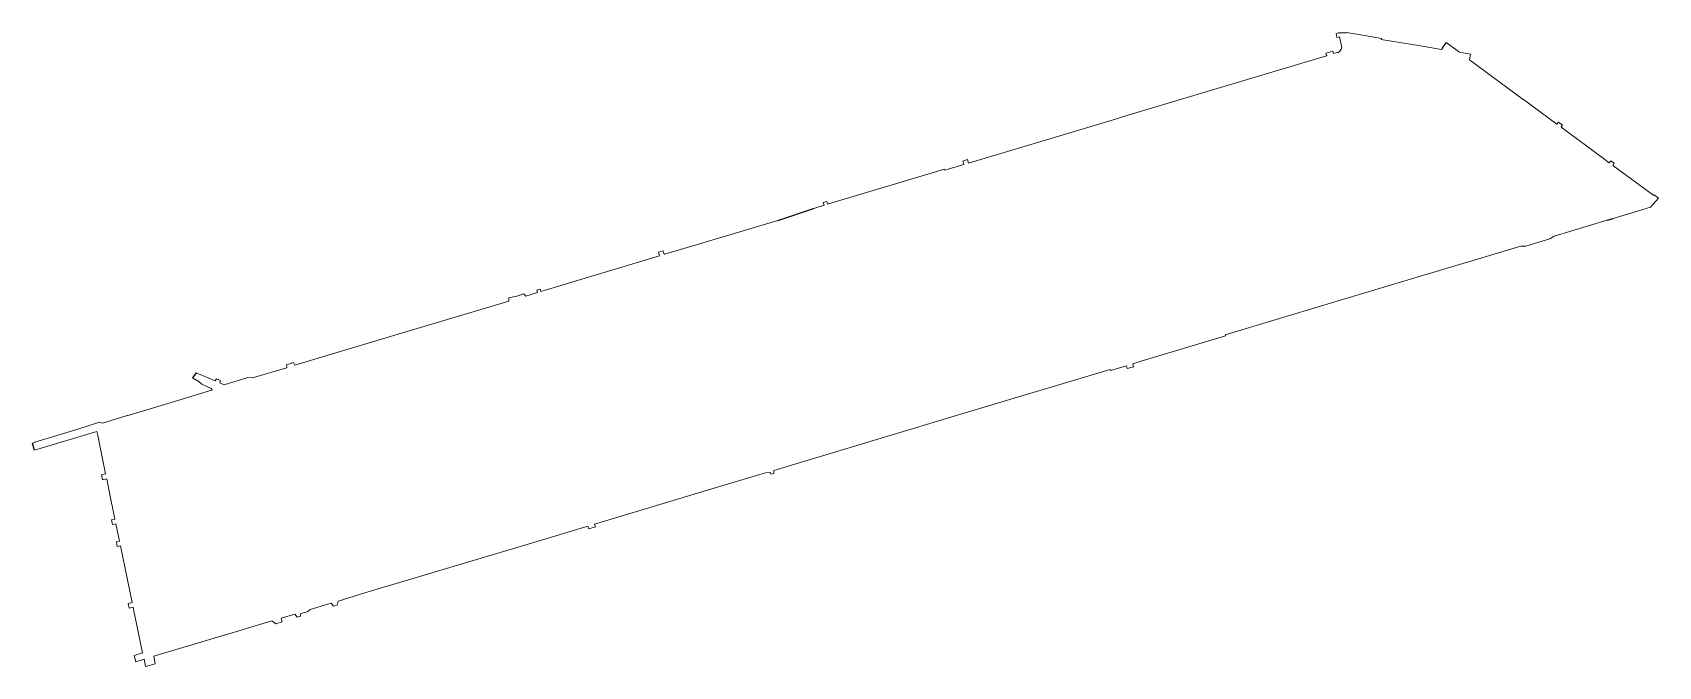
# Model space of a CAD drawing. Header units: millimetres. Extents: x 39480612 to 39481779, y 3852377 to 3852832.
import ezdxf

# ---------------------------------------------------------------- set-up
doc = ezdxf.new("R2010")
doc.units = ezdxf.units.MM
doc.layers.add('岩巷ZSLK0900DCJ', color=7, linetype='Continuous', lineweight=0)
doc.layers.add('煤巷ZSLK0900DCJ', color=7, linetype='Continuous', lineweight=0)

msp = doc.modelspace()

# ---------------------------------------------------------------- linework, layer by layer
for p, q in [((39481549.6, 3852831.4), (39481555.2, 3852831.7)), ((39481626.8, 3852824.6), (39481624, 3852820.8)), ((39481147, 3852696.8), (39481172.6, 3852705.4)), ((39481779.2, 3852712.9), (39481773.5, 3852706.3)), ((39481742.4, 3852696.9), (39481746.8, 3852698.2)), ((39480729.3, 3852587.5), (39480726.6, 3852583.7)), ((39480613.3, 3852531.8), (39480611.8, 3852536.8))]:
    msp.add_line(p, q)
at = {"layer": '岩巷ZSLK0900DCJ', "color": 30, "linetype": 'Continuous', "lineweight": 15, "true_color": 0xff8000, "flags": 128}
for points in [[(39481549.6, 3852831.4), (39481547.8, 3852830.9), (39481548.4, 3852828.1), (39481550.3, 3852828.5)], [(39481552, 3852821), (39481550.2, 3852828.5)], [(39481555.2, 3852831.7), (39481564, 3852830.2)], [(39481552, 3852821.1), (39481551.4, 3852819.7), (39481550.4, 3852818.4), (39481548.9, 3852817.2)]]:
    msp.add_lwpolyline(points, dxfattribs=at)
at = {"layer": '煤巷ZSLK0900DCJ', "color": 7, "linetype": 'Continuous', "lineweight": 15, "flags": 128}
for points in [[(39481564, 3852830.2), (39481580.3, 3852827.5), (39481580.1, 3852826.8)], [(39481605.6, 3852822.6), (39481580.1, 3852826.8)], [(39481623.5, 3852819.6), (39481605.6, 3852822.6)], [(39481636.4, 3852817.5), (39481626.8, 3852824.6)], [(39481540.8, 3852815), (39481455.1, 3852789.3)], [(39481541, 3852815.1), (39481540.4, 3852816.9), (39481545.5, 3852818.4), (39481546, 3852816.6)], [(39481541, 3852815.1), (39481540.8, 3852815)], [(39481549.3, 3852817.6), (39481546, 3852816.6)], [(39481623.5, 3852819.6), (39481624.3, 3852820.6)], [(39481624.3, 3852820.6), (39481624, 3852820.8)], [(39481644.2, 3852816.2), (39481636.4, 3852817.5)], [(39481644.2, 3852816.2), (39481643.5, 3852812.2)], [(39481682.1, 3852783.7), (39481643.5, 3852812.2)], [(39481455.1, 3852789.3), (39481392.1, 3852770.4)], [(39481706.2, 3852766), (39481682.2, 3852783.7)], [(39481391.8, 3852770.3), (39481356.5, 3852759.7)], [(39481706.2, 3852766), (39481707.4, 3852767.4), (39481710.2, 3852765.3), (39481709.3, 3852763.7)], [(39481739.7, 3852741.3), (39481709.3, 3852763.7)], [(39481356.5, 3852759.7), (39481283.9, 3852737.9)], [(39481283.9, 3852737.9), (39481283.2, 3852740.5), (39481279.7, 3852739.4), (39481280.5, 3852736.9)], [(39481779.2, 3852712.9), (39481776.2, 3852715.1), (39481775.8, 3852714.7), (39481746.5, 3852736.3), (39481747.5, 3852737.8), (39481745, 3852739.6), (39481743.9, 3852738.2), (39481739.7, 3852741.3)], [(39481266.9, 3852732.8), (39481266.7, 3852733.7), (39481182.7, 3852708.5)], [(39481280.5, 3852736.9), (39481266.9, 3852732.8)], [(39481172.6, 3852705.4), (39481172.7, 3852705.4), (39481173.4, 3852705.7)], [(39481180.1, 3852707.7), (39481173.4, 3852705.7)], [(39481180.1, 3852707.7), (39481179.5, 3852709.7), (39481182.2, 3852710.5), (39481182.7, 3852708.5)], [(39481773.5, 3852706.3), (39481746.8, 3852698.2)], [(39481065.9, 3852672.5), (39481147, 3852696.8)], [(39481742.4, 3852696.9), (39481704.4, 3852685.5)], [(39481680.5, 3852678.3), (39481684.1, 3852678.4), (39481701.3, 3852683.6), (39481704.4, 3852685.5)], [(39481061.9, 3852671.3), (39481015.9, 3852657.5)], [(39481061.9, 3852671.3), (39481061.2, 3852673.9), (39481064.7, 3852674.9), (39481065.2, 3852673.1), (39481065.9, 3852672.5)], [(39481680.5, 3852678.3), (39481578, 3852647.6)], [(39480974.3, 3852645.1), (39480973.8, 3852646.8), (39480976.3, 3852647.5), (39480976.8, 3852645.8)], [(39480973.8, 3852646.8), (39480976.3, 3852647.5)], [(39481015.9, 3852657.5), (39480976.8, 3852645.8)], [(39481578, 3852647.6), (39481468.1, 3852614.6)], [(39480953.9, 3852638.9), (39480874.4, 3852615.1)], [(39480965.9, 3852642.5), (39480964.5, 3852644), (39480959.5, 3852642.5), (39480953.7, 3852641.2), (39480953.9, 3852638.9)], [(39480974.3, 3852645.1), (39480965.9, 3852642.5)], [(39480874.4, 3852615.1), (39480800.1, 3852592.8)], [(39481468.1, 3852614.6), (39481468.4, 3852613.9), (39481407.8, 3852595.7)], [(39480794.4, 3852591.1), (39480769.7, 3852583.7)], [(39480800.1, 3852592.8), (39480799.3, 3852594.7), (39480797, 3852594.2), (39480794.1, 3852593.2), (39480794.4, 3852591.1)], [(39481385.8, 3852589), (39481385.5, 3852589.9), (39481295.7, 3852562.9)], [(39481385.8, 3852589.1), (39481397.2, 3852592.5)], [(39481397.2, 3852592.5), (39481397.8, 3852590.4), (39481402.4, 3852591.8), (39481401.8, 3852593.9)], [(39481401.8, 3852593.9), (39481407.8, 3852595.7)], [(39480726.6, 3852583.7), (39480731.3, 3852581.2), (39480733.4, 3852579.2), (39480740.2, 3852576.2), (39480740.7, 3852574.9)], [(39480729.3, 3852587.5), (39480742.9, 3852581.6)], [(39480749.3, 3852578.8), (39480746.2, 3852580.2), (39480746.9, 3852582), (39480744, 3852583.2), (39480742.9, 3852581.6)], [(39480769.7, 3852583.7), (39480766.4, 3852584), (39480749.3, 3852578.8)], [(39480718.5, 3852568.3), (39480679.6, 3852556.6)], [(39480741, 3852575.1), (39480718.5, 3852568.3)], [(39480679.7, 3852556.7), (39480662, 3852551.3), (39480660, 3852551.9)], [(39481295.7, 3852562.9), (39481144.1, 3852517.4)], [(39480658, 3852545.3), (39480613.3, 3852531.8)], [(39480613.6, 3852537.3), (39480613.5, 3852537.7), (39480644.3, 3852546.9), (39480660, 3852551.9)], [(39480658, 3852545.3), (39480658.6, 3852542.5), (39480664.3, 3852514.8)], [(39480611.8, 3852536.8), (39480613.6, 3852537.3)], [(39480664.3, 3852514.8), (39480661.4, 3852514.2), (39480662.1, 3852510.6), (39480665.1, 3852511.2)], [(39480665.1, 3852511.2), (39480666.7, 3852503.7)], [(39481118.7, 3852509.8), (39481015.4, 3852478.8)], [(39481138.2, 3852515.6), (39481118.7, 3852509.8)], [(39481138.2, 3852515.6), (39481141.7, 3852515.8), (39481142, 3852514.6), (39481144.1, 3852515.2), (39481144.1, 3852517.4)], [(39480666.7, 3852503.7), (39480671, 3852482.4)], [(39480671.1, 3852482.4), (39480668.5, 3852481.9), (39480669.2, 3852478.5), (39480671.8, 3852479.1)], [(39480671.7, 3852479.1), (39480674.3, 3852466.6)], [(39480671.7, 3852479.1), (39480671.7, 3852479)], [(39481010.6, 3852477.4), (39480970, 3852465.2)], [(39481010.6, 3852477.4), (39481011.2, 3852475.5), (39481016, 3852476.9), (39481015.4, 3852478.8)], [(39480674.3, 3852466.6), (39480672, 3852466.1), (39480672.7, 3852462.7), (39480675, 3852463.2)], [(39480675, 3852463.2), (39480683.4, 3852422.5)], [(39480970, 3852465.2), (39480850.5, 3852429.4)], [(39480850.5, 3852429.4), (39480831.3, 3852423.6)], [(39480683.5, 3852422.5), (39480680.5, 3852421.8), (39480681.1, 3852418.5), (39480684.2, 3852419.1)], [(39480684.1, 3852419.1), (39480684.9, 3852415.4)], [(39480684.9, 3852415.3), (39480690.9, 3852386.4)], [(39480800.1, 3852414.2), (39480790.4, 3852411.3)], [(39480811.2, 3852417.5), (39480809.5, 3852416), (39480804.3, 3852414.4), (39480804.2, 3852412.8), (39480801.8, 3852412.1), (39480800.1, 3852414.2)], [(39480826.3, 3852422.1), (39480811.2, 3852417.5)], [(39480826.3, 3852422.1), (39480828, 3852420), (39480830.5, 3852420.7), (39480831.3, 3852423.6)], [(39480783.7, 3852409.3), (39480749.6, 3852399.1)], [(39480790.4, 3852411.3), (39480791.1, 3852408.7), (39480786.4, 3852407.3), (39480783.7, 3852409.3)], [(39480749.5, 3852399.1), (39480698.9, 3852383.9)], [(39480690.9, 3852386.4), (39480684.7, 3852384.5), (39480686, 3852380), (39480691.9, 3852381.8)], [(39480691.9, 3852381.8), (39480692.9, 3852376.6), (39480699.8, 3852378.5), (39480698.9, 3852383.9)]]:
    msp.add_lwpolyline(points, dxfattribs=at)

doc.saveas('drawing.dxf')
